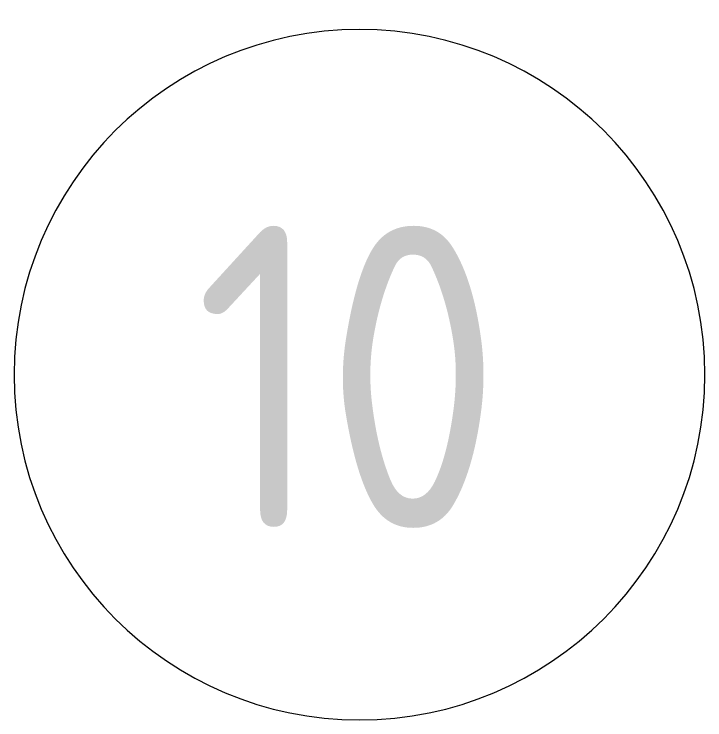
# Model space of a CAD drawing. Header units: millimetres. Extents: x -515342 to 330399, y -224905 to 507333.
# Drawn here: x -273977 to -273177, y 477689 to 478507 of the extents above; entities that cross this region are included whole.
import ezdxf

# ---------------------------------------------------------------- set-up
doc = ezdxf.new("R2010")
doc.units = ezdxf.units.MM
doc.layers.add('Оси', color=7, linetype='Continuous', lineweight=0)
doc.styles.add('GOST Common', font='', dxfattribs={"width": 0.9, "height": 350})
doc.styles.get('GOST Common').set_extended_font_data('GOST Common')

# ---------------------------------------------------------------- blocks, each defined once
blk = doc.blocks.new('Ось сетки - Круг_Ø8 мм-6577-О_АР_П_Крыша')
at = {"layer": 'Оси'}
for start, end in [(360, 180), (180, 360)]:
    blk.add_arc((0, 0), 4, start, end, dxfattribs=at)

msp = doc.modelspace()

# ---------------------------------------------------------------- block references
at = {"layer": 'Оси', "xscale": 99.99999999999993, "yscale": 99.99999999999993, "zscale": 99.99999999999993}
msp.add_blockref('Ось сетки - Круг_Ø8 мм-6577-О_АР_П_Крыша', (-273577.0024, 478089.4295), dxfattribs=at)

# ---------------------------------------------------------------- texts
at = {"layer": 'Оси', "insert": (-273768.1831, 478261.9629), "char_height": 350, "width": 461.772, "attachment_point": 1, "style": 'GOST Common'}
msp.add_mtext('10', dxfattribs=at)

doc.saveas('drawing.dxf')
